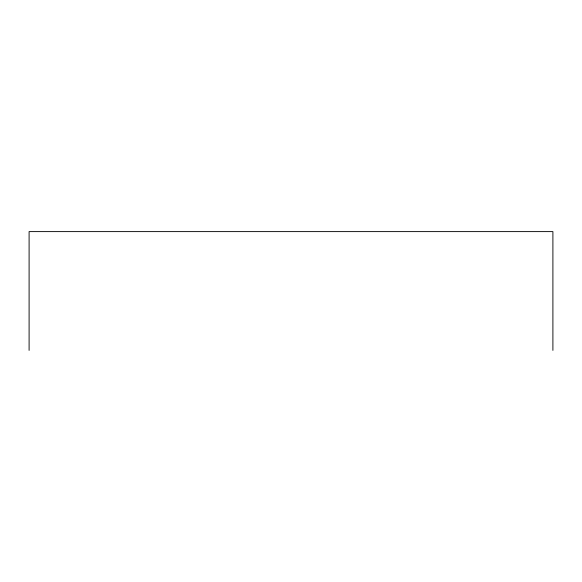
<?xml version="1.0" encoding="UTF-8"?>
<svg xmlns="http://www.w3.org/2000/svg" width="582" height="582" viewBox="0 0 582 582"><rect width="100%" height="100%" fill="white"/><g stroke="black" fill="none" stroke-linecap="round" stroke-linejoin="round"><path stroke-width="0.87" d="M552.9 350.393L552.9 231.607L29.1 231.607L29.1 350.393"/></g></svg>
